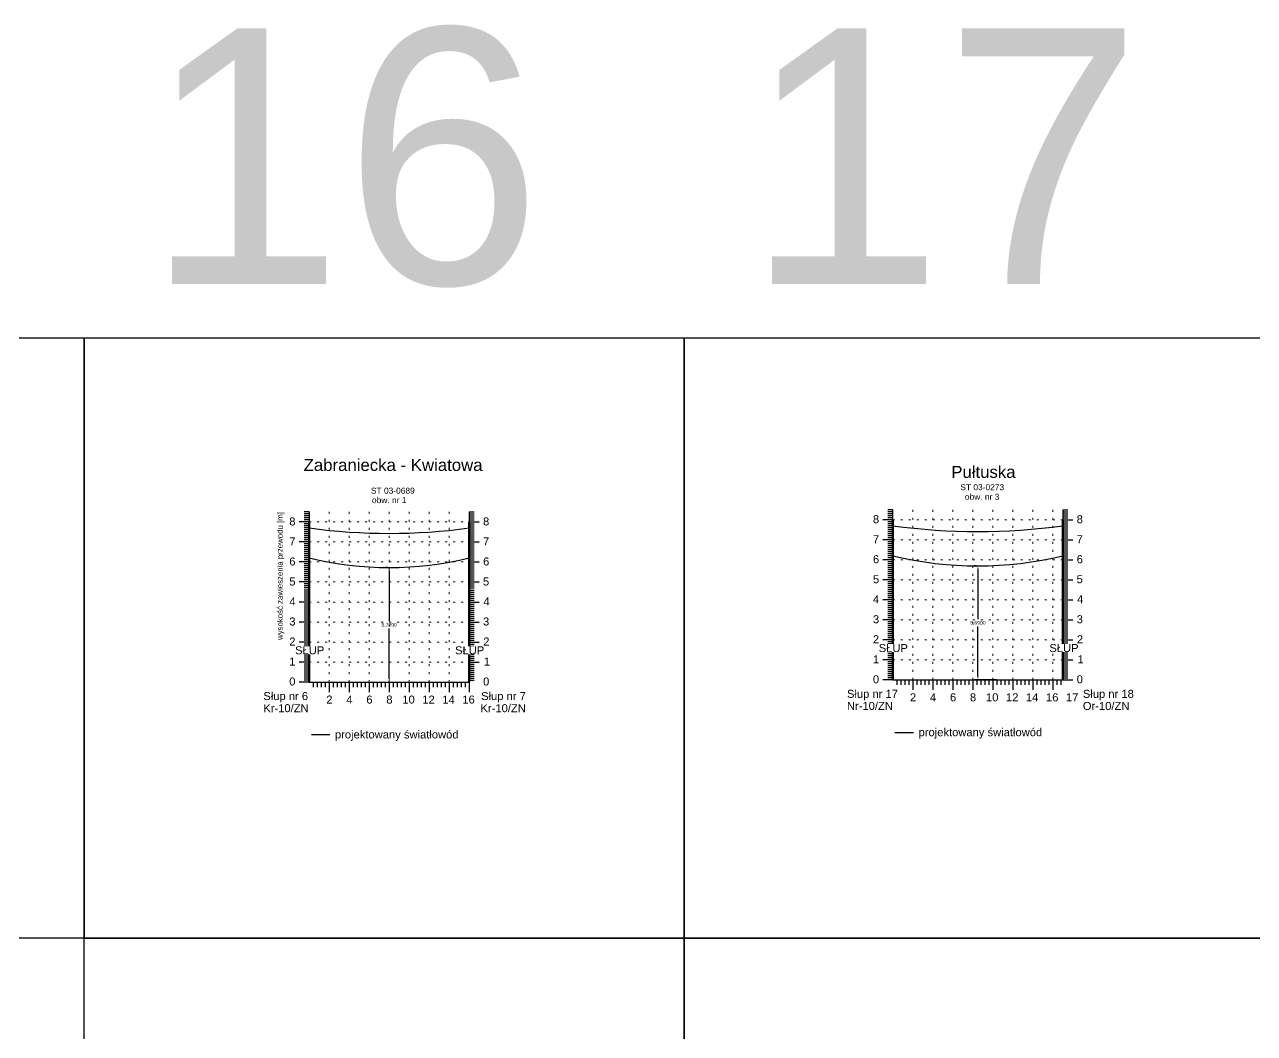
# Model space of a CAD drawing. Header units: metres. Extents: x -155 to 1812, y 681 to 886.
# Drawn here: x 141.6 to 203, y 825.8 to 876.2 of the extents above; entities that cross this region are included whole.
import ezdxf

# ---------------------------------------------------------------- set-up
doc = ezdxf.new("R2010")
doc.units = ezdxf.units.M
doc.header["$MEASUREMENT"] = 0
doc.linetypes.add('ACAD_ISO07W100', pattern=[3, 0, -3])
doc.styles.get("Standard").update_dxf_attribs({"font": 'arial.ttf'})
doc.dimstyles.get("Standard").update_dxf_attribs({"dimtxt": 0.18, "dimasz": 0.18, "dimexe": 0.18, "dimexo": 0.0625, "dimgap": 0.09, "dimtad": 0, "dimtih": 1, "dimtoh": 1, "dimdec": 4, "dimzin": 0, "dimdsep": 46, "dimtxsty": 'Standard', "dimcen": 0.09, "dimadec": 0, "dimazin": 0, "dimtfac": 1, "dimtdec": 4, "dimtofl": 0, "dimtmove": 0, "dimatfit": 3, "dimfxl": 1, "dimtolj": 1, "dimtzin": 0, "dimarcsym": 0})

# ---------------------------------------------------------------- blocks, each defined once
blk = doc.blocks.new('*D195')
at = {"color": 0, "lineweight": -2}
for p, q in [((189.164, 849.128), (189.047, 849.128)), ((189.227, 848.948), (189.227, 846.465)), ((189.227, 843.618), (189.227, 846.101)), ((190.164, 843.438), (189.047, 843.438))]:
    blk.add_line(p, q, dxfattribs=at)
at = {"color": 0}
for points in [[(189.257, 848.948), (189.197, 848.948), (189.227, 849.128)], [(189.197, 843.618), (189.257, 843.618), (189.227, 843.438)]]:
    blk.add_solid(points, dxfattribs=at)
at = {"layer": 'Defpoints', "color": 0}
for p in [(189.227, 849.128), (189.227, 843.438), (190.227, 843.438)]:
    blk.add_point(p, dxfattribs=at)
at = {"color": 0, "lineweight": 25, "insert": (189.227, 846.283), "char_height": 0.18, "attachment_point": 5}
blk.add_mtext('\\A1;5.6900', dxfattribs=at)
blk = doc.blocks.new('*D344')
at = {"color": 0, "lineweight": -2}
for p, q in [((159.738, 849.045), (159.621, 849.045)), ((159.801, 848.865), (159.801, 846.367)), ((159.801, 843.505), (159.801, 846.003)), ((159.463, 843.325), (159.981, 843.325))]:
    blk.add_line(p, q, dxfattribs=at)
at = {"color": 0}
for points in [[(159.831, 848.865), (159.771, 848.865), (159.801, 849.045)], [(159.771, 843.505), (159.831, 843.505), (159.801, 843.325)]]:
    blk.add_solid(points, dxfattribs=at)
at = {"layer": 'Defpoints', "color": 0}
for p in [(159.801, 849.045), (159.401, 843.325), (159.801, 843.325)]:
    blk.add_point(p, dxfattribs=at)
at = {"color": 0, "lineweight": 25, "insert": (159.801, 846.185), "char_height": 0.18, "attachment_point": 5}
blk.add_mtext('\\A1;5.7200', dxfattribs=at)

msp = doc.modelspace()

# ---------------------------------------------------------------- linework, layer by layer
for p, q in [((155.80075, 851.82533), (155.55075, 851.82533)), ((155.80075, 851.72533), (155.55075, 851.72533)), ((155.80075, 851.62533), (155.55075, 851.62533)), ((155.80075, 851.52533), (155.55075, 851.52533)), ((155.80075, 851.82533), (155.80075, 843.32533)), ((163.80075, 851.82533), (163.80075, 843.32533)), ((163.80075, 851.82533), (164.05075, 851.82533)), ((163.80075, 851.72533), (164.05075, 851.72533)), ((163.80075, 851.62533), (164.05075, 851.62533)), ((163.80075, 851.52533), (164.05075, 851.52533)), ((184.97689, 851.93771), (184.72689, 851.93771)), ((184.97689, 851.93771), (184.72689, 851.93771)), ((184.97689, 851.83771), (184.72689, 851.83771)), ((184.97689, 851.83771), (184.72689, 851.83771)), ((184.97689, 851.73771), (184.72689, 851.73771)), ((184.97689, 851.73771), (184.72689, 851.73771)), ((184.97689, 851.63771), (184.72689, 851.63771)), ((184.97689, 851.63771), (184.72689, 851.63771)), ((184.97689, 851.53771), (184.72689, 851.53771)), ((184.97689, 851.53771), (184.72689, 851.53771)), ((193.47689, 851.93771), (193.47689, 843.43771)), ((193.47689, 851.93771), (193.72689, 851.93771)), ((193.47689, 851.83771), (193.72689, 851.83771)), ((193.47689, 851.83771), (193.72689, 851.83771)), ((193.47689, 851.73771), (193.72689, 851.73771)), ((193.47689, 851.73771), (193.72689, 851.73771)), ((193.47689, 851.63771), (193.72689, 851.63771)), ((193.47689, 851.63771), (193.72689, 851.63771)), ((193.47689, 851.53771), (193.72689, 851.53771)), ((193.47689, 851.53771), (193.72689, 851.53771)), ((155.80075, 851.32533), (155.30075, 851.32533)), ((155.80075, 851.32533), (155.30075, 851.32533)), ((155.80075, 851.42533), (155.55075, 851.42533)), ((155.80075, 851.22533), (155.55075, 851.22533)), ((155.80075, 851.12533), (155.55075, 851.12533)), ((155.80075, 851.02533), (155.55075, 851.02533)), ((155.80075, 850.92533), (155.55075, 850.92533)), ((163.80075, 851.42533), (164.05075, 851.42533)), ((163.80075, 851.32533), (164.30075, 851.32533)), ((163.80075, 851.32533), (164.30075, 851.32533)), ((163.80075, 851.22533), (164.05075, 851.22533)), ((163.80075, 851.12533), (164.05075, 851.12533)), ((163.80075, 851.02533), (164.05075, 851.02533)), ((163.80075, 850.92533), (164.05075, 850.92533)), ((184.97689, 851.43771), (184.47689, 851.43771)), ((184.97689, 851.43771), (184.47689, 851.43771)), ((184.97689, 851.43771), (184.47689, 851.43771)), ((184.97689, 851.43771), (184.47689, 851.43771)), ((184.97689, 851.33771), (184.72689, 851.33771)), ((184.97689, 851.23771), (184.72689, 851.23771)), ((184.97689, 851.13771), (184.72689, 851.13771)), ((184.97689, 851.03771), (184.72689, 851.03771)), ((184.97689, 850.93771), (184.72689, 850.93771)), ((193.47689, 851.43771), (193.97689, 851.43771)), ((193.47689, 851.43771), (193.97689, 851.43771)), ((193.47689, 851.43771), (193.97689, 851.43771)), ((193.47689, 851.43771), (193.97689, 851.43771)), ((193.47689, 851.33771), (193.72689, 851.33771)), ((193.47689, 851.23771), (193.72689, 851.23771)), ((193.47689, 851.13771), (193.72689, 851.13771)), ((193.47689, 851.03771), (193.72689, 851.03771)), ((193.47689, 850.93771), (193.72689, 850.93771)), ((155.80075, 850.32533), (155.30075, 850.32533)), ((155.80075, 850.32533), (155.30075, 850.32533)), ((155.80075, 850.82533), (155.55075, 850.82533)), ((155.80075, 850.72533), (155.55075, 850.72533)), ((155.80075, 850.62533), (155.55075, 850.62533)), ((155.80075, 850.52533), (155.55075, 850.52533)), ((155.80075, 850.42533), (155.55075, 850.42533)), ((163.80075, 850.82533), (164.05075, 850.82533)), ((163.80075, 850.72533), (164.05075, 850.72533)), ((163.80075, 850.62533), (164.05075, 850.62533)), ((163.80075, 850.52533), (164.05075, 850.52533)), ((163.80075, 850.42533), (164.05075, 850.42533)), ((163.80075, 850.32533), (164.30075, 850.32533)), ((163.80075, 850.32533), (164.30075, 850.32533)), ((184.97689, 850.43771), (184.47689, 850.43771)), ((184.97689, 850.43771), (184.47689, 850.43771)), ((184.97689, 850.83771), (184.72689, 850.83771)), ((184.97689, 850.73771), (184.72689, 850.73771)), ((184.97689, 850.63771), (184.72689, 850.63771)), ((184.97689, 850.53771), (184.72689, 850.53771)), ((184.97689, 850.33771), (184.72689, 850.33771)), ((193.47689, 850.83771), (193.72689, 850.83771)), ((193.47689, 850.73771), (193.72689, 850.73771)), ((193.47689, 850.63771), (193.72689, 850.63771)), ((193.47689, 850.53771), (193.72689, 850.53771)), ((193.47689, 850.43771), (193.97689, 850.43771)), ((193.47689, 850.43771), (193.97689, 850.43771)), ((193.47689, 850.33771), (193.72689, 850.33771)), ((155.80075, 850.22533), (155.55075, 850.22533)), ((155.80075, 850.12533), (155.55075, 850.12533)), ((155.80075, 850.02533), (155.55075, 850.02533)), ((155.80075, 849.92533), (155.55075, 849.92533)), ((155.80075, 849.82533), (155.55075, 849.82533)), ((155.80075, 849.72533), (155.55075, 849.72533)), ((155.80075, 849.62533), (155.55075, 849.62533)), ((163.80075, 850.22533), (164.05075, 850.22533)), ((163.80075, 850.12533), (164.05075, 850.12533)), ((163.80075, 850.02533), (164.05075, 850.02533)), ((163.80075, 849.92533), (164.05075, 849.92533)), ((163.80075, 849.82533), (164.05075, 849.82533)), ((163.80075, 849.72533), (164.05075, 849.72533)), ((163.80075, 849.62533), (164.05075, 849.62533)), ((184.97689, 850.23771), (184.72689, 850.23771)), ((184.97689, 850.13771), (184.72689, 850.13771)), ((184.97689, 850.03771), (184.72689, 850.03771)), ((184.97689, 849.93771), (184.72689, 849.93771)), ((184.97689, 849.83771), (184.72689, 849.83771)), ((184.97689, 849.73771), (184.72689, 849.73771)), ((184.97689, 849.63771), (184.72689, 849.63771)), ((193.47689, 850.23771), (193.72689, 850.23771)), ((193.47689, 850.13771), (193.72689, 850.13771)), ((193.47689, 850.03771), (193.72689, 850.03771)), ((193.47689, 849.93771), (193.72689, 849.93771)), ((193.47689, 849.83771), (193.72689, 849.83771)), ((193.47689, 849.73771), (193.72689, 849.73771)), ((193.47689, 849.63771), (193.72689, 849.63771)), ((155.80075, 849.32533), (155.30075, 849.32533)), ((155.80075, 849.32533), (155.30075, 849.32533)), ((155.80075, 849.52533), (155.55075, 849.52533)), ((155.80075, 849.42533), (155.55075, 849.42533)), ((155.80075, 849.22533), (155.55075, 849.22533)), ((155.80075, 849.12533), (155.55075, 849.12533)), ((155.80075, 849.02533), (155.55075, 849.02533)), ((163.80075, 849.52533), (164.05075, 849.52533)), ((163.80075, 849.42533), (164.05075, 849.42533)), ((163.80075, 849.32533), (164.30075, 849.32533)), ((163.80075, 849.32533), (164.30075, 849.32533)), ((163.80075, 849.22533), (164.05075, 849.22533)), ((163.80075, 849.12533), (164.05075, 849.12533)), ((163.80075, 849.02533), (164.05075, 849.02533)), ((184.97689, 849.43771), (184.47689, 849.43771)), ((184.97689, 849.43771), (184.47689, 849.43771)), ((184.97689, 849.53771), (184.72689, 849.53771)), ((184.97689, 849.33771), (184.72689, 849.33771)), ((184.97689, 849.23771), (184.72689, 849.23771)), ((184.97689, 849.13771), (184.72689, 849.13771)), ((184.97689, 849.03771), (184.72689, 849.03771)), ((193.47689, 849.53771), (193.72689, 849.53771)), ((193.47689, 849.43771), (193.97689, 849.43771)), ((193.47689, 849.43771), (193.97689, 849.43771)), ((193.47689, 849.33771), (193.72689, 849.33771)), ((193.47689, 849.23771), (193.72689, 849.23771)), ((193.47689, 849.13771), (193.72689, 849.13771)), ((193.47689, 849.03771), (193.72689, 849.03771)), ((155.80075, 848.92533), (155.55075, 848.92533)), ((155.80075, 848.82533), (155.55075, 848.82533)), ((155.80075, 848.72533), (155.55075, 848.72533)), ((155.80075, 848.62533), (155.55075, 848.62533)), ((155.80075, 848.52533), (155.55075, 848.52533)), ((155.80075, 848.42533), (155.55075, 848.42533)), ((163.80075, 848.92533), (164.05075, 848.92533)), ((163.80075, 848.82533), (164.05075, 848.82533)), ((163.80075, 848.72533), (164.05075, 848.72533)), ((163.80075, 848.62533), (164.05075, 848.62533)), ((163.80075, 848.52533), (164.05075, 848.52533)), ((163.80075, 848.42533), (164.05075, 848.42533)), ((184.97689, 848.43771), (184.47689, 848.43771)), ((184.97689, 848.43771), (184.47689, 848.43771)), ((184.97689, 848.93771), (184.72689, 848.93771)), ((184.97689, 848.83771), (184.72689, 848.83771)), ((184.97689, 848.73771), (184.72689, 848.73771)), ((184.97689, 848.63771), (184.72689, 848.63771)), ((184.97689, 848.53771), (184.72689, 848.53771)), ((193.47689, 848.93771), (193.72689, 848.93771)), ((193.47689, 848.83771), (193.72689, 848.83771)), ((193.47689, 848.73771), (193.72689, 848.73771)), ((193.47689, 848.63771), (193.72689, 848.63771)), ((193.47689, 848.53771), (193.72689, 848.53771)), ((193.47689, 848.43771), (193.97689, 848.43771)), ((193.47689, 848.43771), (193.97689, 848.43771)), ((155.80075, 848.32533), (155.30075, 848.32533)), ((155.80075, 848.32533), (155.30075, 848.32533)), ((155.80075, 848.22533), (155.55075, 848.22533)), ((155.80075, 848.12533), (155.55075, 848.12533)), ((155.80075, 848.02533), (155.55075, 848.02533)), ((155.80075, 847.92533), (155.55075, 847.92533)), ((155.80075, 847.82533), (155.55075, 847.82533)), ((163.80075, 848.32533), (164.30075, 848.32533)), ((163.80075, 848.32533), (164.30075, 848.32533)), ((163.80075, 848.22533), (164.05075, 848.22533)), ((163.80075, 848.12533), (164.05075, 848.12533)), ((163.80075, 848.02533), (164.05075, 848.02533)), ((163.80075, 847.92533), (164.05075, 847.92533)), ((163.80075, 847.82533), (164.05075, 847.82533)), ((184.97689, 848.33771), (184.72689, 848.33771)), ((184.97689, 848.23771), (184.72689, 848.23771)), ((184.97689, 848.13771), (184.72689, 848.13771)), ((184.97689, 848.03771), (184.72689, 848.03771)), ((184.97689, 847.93771), (184.72689, 847.93771)), ((184.97689, 847.83771), (184.72689, 847.83771)), ((193.47689, 848.33771), (193.72689, 848.33771)), ((193.47689, 848.23771), (193.72689, 848.23771)), ((193.47689, 848.13771), (193.72689, 848.13771)), ((193.47689, 848.03771), (193.72689, 848.03771)), ((193.47689, 847.93771), (193.72689, 847.93771)), ((193.47689, 847.83771), (193.72689, 847.83771)), ((155.80075, 847.32533), (155.30075, 847.32533)), ((155.80075, 847.32533), (155.30075, 847.32533)), ((155.80075, 847.72533), (155.55075, 847.72533)), ((155.80075, 847.62533), (155.55075, 847.62533)), ((155.80075, 847.52533), (155.55075, 847.52533)), ((155.80075, 847.42533), (155.55075, 847.42533)), ((155.80075, 847.22533), (155.55075, 847.22533)), ((163.80075, 847.72533), (164.05075, 847.72533)), ((163.80075, 847.62533), (164.05075, 847.62533)), ((163.80075, 847.52533), (164.05075, 847.52533)), ((163.80075, 847.42533), (164.05075, 847.42533)), ((163.80075, 847.32533), (164.30075, 847.32533)), ((163.80075, 847.32533), (164.30075, 847.32533)), ((163.80075, 847.22533), (164.05075, 847.22533)), ((184.97689, 847.43771), (184.47689, 847.43771)), ((184.97689, 847.43771), (184.47689, 847.43771)), ((184.97689, 847.73771), (184.72689, 847.73771)), ((184.97689, 847.63771), (184.72689, 847.63771)), ((184.97689, 847.53771), (184.72689, 847.53771)), ((184.97689, 847.33771), (184.72689, 847.33771)), ((184.97689, 847.23771), (184.72689, 847.23771)), ((193.47689, 847.73771), (193.72689, 847.73771)), ((193.47689, 847.63771), (193.72689, 847.63771)), ((193.47689, 847.53771), (193.72689, 847.53771)), ((193.47689, 847.43771), (193.97689, 847.43771)), ((193.47689, 847.43771), (193.97689, 847.43771)), ((193.47689, 847.33771), (193.72689, 847.33771)), ((193.47689, 847.23771), (193.72689, 847.23771)), ((155.80075, 847.12533), (155.55075, 847.12533)), ((155.80075, 847.02533), (155.55075, 847.02533)), ((155.80075, 846.92533), (155.55075, 846.92533)), ((155.80075, 846.82533), (155.55075, 846.82533)), ((155.80075, 846.72533), (155.55075, 846.72533)), ((155.80075, 846.62533), (155.55075, 846.62533)), ((163.80075, 847.12533), (164.05075, 847.12533)), ((163.80075, 847.02533), (164.05075, 847.02533)), ((163.80075, 846.92533), (164.05075, 846.92533)), ((163.80075, 846.82533), (164.05075, 846.82533)), ((163.80075, 846.72533), (164.05075, 846.72533)), ((163.80075, 846.62533), (164.05075, 846.62533)), ((184.97689, 847.13771), (184.72689, 847.13771)), ((184.97689, 847.03771), (184.72689, 847.03771)), ((184.97689, 846.93771), (184.72689, 846.93771)), ((184.97689, 846.83771), (184.72689, 846.83771)), ((184.97689, 846.73771), (184.72689, 846.73771)), ((184.97689, 846.63771), (184.72689, 846.63771)), ((193.47689, 847.13771), (193.72689, 847.13771)), ((193.47689, 847.03771), (193.72689, 847.03771)), ((193.47689, 846.93771), (193.72689, 846.93771)), ((193.47689, 846.83771), (193.72689, 846.83771)), ((193.47689, 846.73771), (193.72689, 846.73771)), ((193.47689, 846.63771), (193.72689, 846.63771)), ((155.80075, 846.32533), (155.30075, 846.32533)), ((155.80075, 846.32533), (155.30075, 846.32533)), ((155.80075, 846.52533), (155.55075, 846.52533)), ((155.80075, 846.42533), (155.55075, 846.42533)), ((155.80075, 846.22533), (155.55075, 846.22533)), ((155.80075, 846.12533), (155.55075, 846.12533)), ((155.80075, 846.02533), (155.55075, 846.02533)), ((163.80075, 846.52533), (164.05075, 846.52533)), ((163.80075, 846.42533), (164.05075, 846.42533)), ((163.80075, 846.32533), (164.30075, 846.32533)), ((163.80075, 846.32533), (164.30075, 846.32533)), ((163.80075, 846.22533), (164.05075, 846.22533)), ((163.80075, 846.12533), (164.05075, 846.12533)), ((163.80075, 846.02533), (164.05075, 846.02533)), ((184.97689, 846.43771), (184.47689, 846.43771)), ((184.97689, 846.43771), (184.47689, 846.43771)), ((184.97689, 846.53771), (184.72689, 846.53771)), ((184.97689, 846.33771), (184.72689, 846.33771)), ((184.97689, 846.23771), (184.72689, 846.23771)), ((184.97689, 846.13771), (184.72689, 846.13771)), ((184.97689, 846.03771), (184.72689, 846.03771)), ((184.97689, 845.93771), (184.72689, 845.93771)), ((193.47689, 846.53771), (193.72689, 846.53771)), ((193.47689, 846.43771), (193.97689, 846.43771)), ((193.47689, 846.43771), (193.97689, 846.43771)), ((193.47689, 846.33771), (193.72689, 846.33771)), ((193.47689, 846.23771), (193.72689, 846.23771)), ((193.47689, 846.13771), (193.72689, 846.13771)), ((193.47689, 846.03771), (193.72689, 846.03771)), ((193.47689, 845.93771), (193.72689, 845.93771)), ((155.80075, 845.32533), (155.30075, 845.32533)), ((155.80075, 845.32533), (155.30075, 845.32533)), ((155.80075, 845.92533), (155.55075, 845.92533)), ((155.80075, 845.82533), (155.55075, 845.82533)), ((155.80075, 845.72533), (155.55075, 845.72533)), ((155.80075, 845.62533), (155.55075, 845.62533)), ((155.80075, 845.52533), (155.55075, 845.52533)), ((155.80075, 845.42533), (155.55075, 845.42533)), ((163.80075, 845.92533), (164.05075, 845.92533)), ((163.80075, 845.82533), (164.05075, 845.82533)), ((163.80075, 845.72533), (164.05075, 845.72533)), ((163.80075, 845.62533), (164.05075, 845.62533)), ((163.80075, 845.52533), (164.05075, 845.52533)), ((163.80075, 845.42533), (164.05075, 845.42533)), ((163.80075, 845.32533), (164.30075, 845.32533)), ((163.80075, 845.32533), (164.30075, 845.32533)), ((184.97689, 845.43771), (184.47689, 845.43771)), ((184.97689, 845.43771), (184.47689, 845.43771)), ((184.97689, 845.83771), (184.72689, 845.83771)), ((184.97689, 845.73771), (184.72689, 845.73771)), ((184.97689, 845.63771), (184.72689, 845.63771)), ((184.97689, 845.53771), (184.72689, 845.53771)), ((184.97689, 845.33771), (184.72689, 845.33771)), ((193.47689, 845.83771), (193.72689, 845.83771)), ((193.47689, 845.73771), (193.72689, 845.73771)), ((193.47689, 845.63771), (193.72689, 845.63771)), ((193.47689, 845.53771), (193.72689, 845.53771)), ((193.47689, 845.43771), (193.97689, 845.43771)), ((193.47689, 845.43771), (193.97689, 845.43771)), ((193.47689, 845.33771), (193.72689, 845.33771)), ((155.80075, 845.22533), (155.55075, 845.22533)), ((155.80075, 845.12533), (155.55075, 845.12533)), ((155.80075, 845.02533), (155.55075, 845.02533)), ((155.80075, 844.92533), (155.55075, 844.92533)), ((155.80075, 844.82533), (155.55075, 844.82533)), ((155.80075, 844.72533), (155.55075, 844.72533)), ((163.80075, 845.22533), (164.05075, 845.22533)), ((163.80075, 845.12533), (164.05075, 845.12533)), ((163.80075, 845.02533), (164.05075, 845.02533)), ((163.80075, 844.92533), (164.05075, 844.92533)), ((163.80075, 844.82533), (164.05075, 844.82533)), ((163.80075, 844.72533), (164.05075, 844.72533)), ((184.97689, 845.23771), (184.72689, 845.23771)), ((184.97689, 845.13771), (184.72689, 845.13771)), ((184.97689, 845.03771), (184.72689, 845.03771)), ((184.97689, 844.93771), (184.72689, 844.93771)), ((184.97689, 844.83771), (184.72689, 844.83771)), ((184.97689, 844.73771), (184.72689, 844.73771)), ((193.47689, 845.23771), (193.72689, 845.23771)), ((193.47689, 845.13771), (193.72689, 845.13771)), ((193.47689, 845.03771), (193.72689, 845.03771)), ((193.47689, 844.93771), (193.72689, 844.93771)), ((193.47689, 844.83771), (193.72689, 844.83771)), ((193.47689, 844.73771), (193.72689, 844.73771)), ((155.80075, 844.32533), (155.30075, 844.32533)), ((155.80075, 844.32533), (155.30075, 844.32533)), ((155.80075, 844.62533), (155.55075, 844.62533)), ((155.80075, 844.52533), (155.55075, 844.52533)), ((155.80075, 844.42533), (155.55075, 844.42533)), ((155.80075, 844.22533), (155.55075, 844.22533)), ((155.80075, 844.12533), (155.55075, 844.12533)), ((163.80075, 844.62533), (164.05075, 844.62533)), ((163.80075, 844.52533), (164.05075, 844.52533)), ((163.80075, 844.42533), (164.05075, 844.42533)), ((163.80075, 844.32533), (164.30075, 844.32533)), ((163.80075, 844.32533), (164.30075, 844.32533)), ((163.80075, 844.22533), (164.05075, 844.22533)), ((163.80075, 844.12533), (164.05075, 844.12533)), ((184.97689, 844.43771), (184.47689, 844.43771)), ((184.97689, 844.43771), (184.47689, 844.43771)), ((184.97689, 844.63771), (184.72689, 844.63771)), ((184.97689, 844.53771), (184.72689, 844.53771)), ((184.97689, 844.33771), (184.72689, 844.33771)), ((184.97689, 844.23771), (184.72689, 844.23771)), ((184.97689, 844.13771), (184.72689, 844.13771)), ((193.47689, 844.63771), (193.72689, 844.63771)), ((193.47689, 844.53771), (193.72689, 844.53771)), ((193.47689, 844.43771), (193.97689, 844.43771)), ((193.47689, 844.43771), (193.97689, 844.43771)), ((193.47689, 844.33771), (193.72689, 844.33771)), ((193.47689, 844.23771), (193.72689, 844.23771)), ((193.47689, 844.13771), (193.72689, 844.13771)), ((155.80075, 844.02533), (155.55075, 844.02533)), ((155.80075, 843.92533), (155.55075, 843.92533)), ((155.80075, 843.82533), (155.55075, 843.82533)), ((155.80075, 843.72533), (155.55075, 843.72533)), ((155.80075, 843.62533), (155.55075, 843.62533)), ((155.80075, 843.52533), (155.55075, 843.52533)), ((163.80075, 844.02533), (164.05075, 844.02533)), ((163.80075, 843.92533), (164.05075, 843.92533)), ((163.80075, 843.82533), (164.05075, 843.82533)), ((163.80075, 843.72533), (164.05075, 843.72533)), ((163.80075, 843.62533), (164.05075, 843.62533)), ((163.80075, 843.52533), (164.05075, 843.52533)), ((184.97689, 844.03771), (184.72689, 844.03771)), ((184.97689, 843.93771), (184.72689, 843.93771)), ((184.97689, 843.83771), (184.72689, 843.83771)), ((184.97689, 843.73771), (184.72689, 843.73771)), ((184.97689, 843.63771), (184.72689, 843.63771)), ((184.97689, 843.53771), (184.72689, 843.53771)), ((193.47689, 844.03771), (193.72689, 844.03771)), ((193.47689, 843.93771), (193.72689, 843.93771)), ((193.47689, 843.83771), (193.72689, 843.83771)), ((193.47689, 843.73771), (193.72689, 843.73771)), ((193.47689, 843.63771), (193.72689, 843.63771)), ((193.47689, 843.53771), (193.72689, 843.53771)), ((155.80075, 843.32533), (155.30075, 843.32533)), ((155.80075, 843.42533), (155.55075, 843.42533)), ((155.80075, 843.32533), (155.55075, 843.32533)), ((155.80075, 843.32533), (162.80075, 843.32533)), ((156.00075, 843.32533), (156.00075, 843.07533)), ((156.20075, 843.32533), (156.20075, 843.07533)), ((156.40075, 843.32533), (156.40075, 843.07533)), ((156.60075, 843.32533), (156.60075, 843.07533)), ((156.80075, 843.32533), (156.80075, 842.82533)), ((157.00075, 843.32533), (157.00075, 843.07533)), ((157.20075, 843.32533), (157.20075, 843.07533)), ((157.40075, 843.32533), (157.40075, 843.07533)), ((157.60075, 843.32533), (157.60075, 843.07533)), ((157.80075, 843.32533), (157.80075, 842.82533)), ((158.00075, 843.32533), (158.00075, 843.07533)), ((158.20075, 843.32533), (158.20075, 843.07533)), ((158.40075, 843.32533), (158.40075, 843.07533)), ((158.60075, 843.32533), (158.60075, 843.07533)), ((158.80075, 843.32533), (158.80075, 842.82533)), ((159.00075, 843.32533), (159.00075, 843.07533)), ((159.20075, 843.32533), (159.20075, 843.07533)), ((159.40075, 843.32533), (159.40075, 843.07533)), ((159.60075, 843.32533), (159.60075, 843.07533)), ((159.80075, 843.32533), (159.80075, 842.82533)), ((160.00075, 843.32533), (160.00075, 843.07533)), ((160.20075, 843.32533), (160.20075, 843.07533)), ((160.40075, 843.32533), (160.40075, 843.07533)), ((160.60075, 843.32533), (160.60075, 843.07533)), ((160.80075, 843.32533), (160.80075, 842.82533)), ((161.00075, 843.32533), (161.00075, 843.07533)), ((161.20075, 843.32533), (161.20075, 843.07533)), ((161.40075, 843.32533), (161.40075, 843.07533)), ((161.60075, 843.32533), (161.60075, 843.07533)), ((161.80075, 843.32533), (161.80075, 842.82533)), ((162.00075, 843.32533), (162.00075, 843.07533)), ((162.20075, 843.32533), (162.20075, 843.07533)), ((162.40075, 843.32533), (162.40075, 843.07533)), ((162.60075, 843.32533), (162.60075, 843.07533)), ((162.80075, 843.32533), (162.80075, 842.82533)), ((162.80075, 843.32533), (163.80075, 843.32533)), ((162.80075, 843.32533), (163.05075, 843.32533)), ((162.80075, 843.32533), (162.80075, 842.82533)), ((163.00075, 843.32533), (163.00075, 843.07533)), ((163.00075, 843.32533), (163.00075, 843.07533)), ((163.20075, 843.32533), (163.20075, 843.07533)), ((163.20075, 843.32533), (163.20075, 843.07533)), ((163.40075, 843.32533), (163.40075, 843.07533)), ((163.60075, 843.32533), (163.60075, 843.07533)), ((163.80075, 843.42533), (164.05075, 843.42533)), ((163.80075, 843.32533), (163.80075, 842.82533)), ((184.97689, 843.43771), (184.47689, 843.43771)), ((184.97689, 843.43771), (184.72689, 843.43771)), ((184.97689, 843.43771), (193.47689, 843.43771)), ((185.17689, 843.43771), (185.17689, 843.18771)), ((185.37689, 843.43771), (185.37689, 843.18771)), ((185.57689, 843.43771), (185.57689, 843.18771)), ((185.77689, 843.43771), (185.77689, 843.18771)), ((185.97689, 843.43771), (185.97689, 842.93771)), ((186.17689, 843.43771), (186.17689, 843.18771)), ((186.37689, 843.43771), (186.37689, 843.18771)), ((186.57689, 843.43771), (186.57689, 843.18771)), ((186.77689, 843.43771), (186.77689, 843.18771)), ((186.97689, 843.43771), (186.97689, 842.93771)), ((187.17689, 843.43771), (187.17689, 843.18771)), ((187.37689, 843.43771), (187.37689, 843.18771)), ((187.57689, 843.43771), (187.57689, 843.18771)), ((187.77689, 843.43771), (187.77689, 843.18771)), ((187.97689, 843.43771), (187.97689, 842.93771)), ((188.17689, 843.43771), (188.17689, 843.18771)), ((188.37689, 843.43771), (188.37689, 843.18771)), ((188.57689, 843.43771), (188.57689, 843.18771)), ((188.77689, 843.43771), (188.77689, 843.18771)), ((188.97689, 843.43771), (188.97689, 842.93771)), ((189.17689, 843.43771), (189.17689, 843.18771)), ((189.37689, 843.43771), (189.37689, 843.18771)), ((189.57689, 843.43771), (189.57689, 843.18771)), ((189.77689, 843.43771), (189.77689, 843.18771)), ((189.97689, 843.43771), (189.97689, 842.93771)), ((190.17689, 843.43771), (190.17689, 843.18771)), ((190.37689, 843.43771), (190.37689, 843.18771)), ((190.57689, 843.43771), (190.57689, 843.18771)), ((190.77689, 843.43771), (190.77689, 843.18771)), ((190.97689, 843.43771), (190.97689, 842.93771)), ((191.17689, 843.43771), (191.17689, 843.18771)), ((191.37689, 843.43771), (191.37689, 843.18771)), ((191.57689, 843.43771), (191.57689, 843.18771)), ((191.77689, 843.43771), (191.77689, 843.18771)), ((191.97689, 843.43771), (191.97689, 842.93771)), ((192.17689, 843.43771), (192.17689, 843.18771)), ((192.37689, 843.43771), (192.37689, 843.18771)), ((192.57689, 843.43771), (192.57689, 843.18771)), ((192.77689, 843.43771), (192.77689, 843.18771)), ((192.97689, 843.43771), (192.97689, 842.93771)), ((193.17689, 843.43771), (193.17689, 843.18771)), ((193.37689, 843.43771), (193.37689, 843.18771)), ((193.37689, 843.43771), (193.37689, 843.18771))]:
    msp.add_line(p, q)
at = {"linetype": 'ACAD_ISO07W100', "lineweight": 15, "ltscale": 0.1}
for p, q in [((156.80075, 843.32533), (156.80075, 851.82533)), ((157.80075, 843.32533), (157.80075, 851.82533)), ((158.80075, 843.32533), (158.80075, 851.82533)), ((159.80075, 843.32533), (159.80075, 851.82533)), ((160.80075, 843.32533), (160.80075, 851.82533)), ((161.80075, 843.32533), (161.80075, 851.82533)), ((161.80075, 843.32533), (161.80075, 851.82533)), ((162.80075, 843.32533), (162.80075, 851.82533)), ((163.80075, 843.32533), (163.80075, 851.82533)), ((185.97689, 843.43771), (185.97689, 851.93771)), ((186.97689, 843.43771), (186.97689, 851.93771)), ((187.97689, 843.43771), (187.97689, 851.93771)), ((188.97689, 843.43771), (188.97689, 851.93771)), ((188.97689, 843.43771), (188.97689, 851.93771)), ((189.97689, 843.43771), (189.97689, 851.93771)), ((189.97689, 843.43771), (189.97689, 851.93771)), ((190.97689, 843.43771), (190.97689, 851.93771)), ((191.97689, 843.43771), (191.97689, 851.93771)), ((192.97689, 843.43771), (192.97689, 851.93771)), ((193.47689, 843.43771), (193.47689, 851.93771)), ((155.80075, 851.32533), (163.80075, 851.32533)), ((184.97689, 851.43771), (193.47689, 851.43771)), ((155.80075, 850.32533), (163.80075, 850.32533)), ((184.97689, 850.43771), (193.47689, 850.43771)), ((155.80075, 849.32533), (163.80075, 849.32533)), ((184.97689, 849.43771), (193.47689, 849.43771)), ((184.97689, 848.43771), (193.47689, 848.43771)), ((155.80075, 848.32533), (163.80075, 848.32533)), ((155.80075, 847.32533), (163.80075, 847.32533)), ((184.97689, 847.43771), (193.47689, 847.43771)), ((155.80075, 846.32533), (163.80075, 846.32533)), ((184.97689, 846.43771), (193.47689, 846.43771)), ((155.80075, 845.32533), (163.80075, 845.32533)), ((184.97689, 845.43771), (193.47689, 845.43771)), ((155.80075, 844.32533), (163.80075, 844.32533)), ((184.97689, 844.43771), (193.47689, 844.43771)), ((155.80075, 843.32533), (162.80075, 843.32533))]:
    msp.add_line(p, q, dxfattribs=at)
at = {"lineweight": 25}
for p, q in [((184.97689, 843.43771), (184.97689, 851.93771)), ((193.47689, 843.43771), (193.47689, 844.14185)), ((193.47689, 843.43719), (193.97689, 843.43719))]:
    msp.add_line(p, q, dxfattribs=at)
at = {"lineweight": 100}
for p, q in [((155.80075, 851.32533), (155.80075, 843.32533)), ((163.80075, 851.32533), (163.80075, 843.32533)), ((184.97689, 851.43771), (184.97689, 843.43771)), ((193.47689, 851.43771), (193.47689, 843.43771))]:
    msp.add_line(p, q, dxfattribs=at)
at = {"color": 3, "lineweight": 25}
for p, q in [((155.9063, 840.69511), (156.83689, 840.69511)), ((185.08244, 840.8075), (186.01303, 840.8075))]:
    msp.add_line(p, q, dxfattribs=at)
at = {"lineweight": 25}
for points in [[(114.54271, 860.52182), (144.54271, 860.52182), (144.54271, 830.52182), (114.54271, 830.52182), (114.54271, 860.52182)], [(144.54271, 860.52182), (174.54271, 860.52182), (174.54271, 830.52182), (144.54271, 830.52182), (144.54271, 860.52182)], [(174.54271, 860.52182), (204.54271, 860.52182), (204.54271, 830.52182), (174.54271, 830.52182), (174.54271, 860.52182)], [(144.54271, 830.52182), (174.54271, 830.52182), (174.54271, 800.52182), (144.54271, 800.52182), (144.54271, 830.52182)], [(174.54271, 830.52182), (204.54271, 830.52182), (204.54271, 800.52182), (174.54271, 800.52182), (174.54271, 830.52182)]]:
    msp.add_lwpolyline(points, dxfattribs=at)
at = {"lineweight": 30}
for centre, radius, start, end in [((159.80075, 880.51996), 29.76463, 262.2767852, 277.7232148), ((189.22689, 882.13496), 31.28724, 262.192913, 277.807087)]:
    msp.add_arc(centre, radius, start, end, dxfattribs=at)
at = {"color": 3, "lineweight": 30}
for centre, radius, start, end in [((189.22689, 867.09141), 17.96368, 256.314725, 283.685275), ((159.79705, 865.92113), 16.87581, 256.3018801, 283.7240033)]:
    msp.add_arc(centre, radius, start, end, dxfattribs=at)

# ---------------------------------------------------------------- texts
at = {"lineweight": 25}
for s, p in [('16', (147.58131, 863.21103)), ('17', (177.58131, 863.21103))]:
    msp.add_text(s, height=12.782133, dxfattribs=at).set_placement(p)
for s, height, p in [('Zabraniecka - Kwiatowa', 0.6, (155.52011, 853.87519)), ('Pułtuska', 0.6, (187.89519, 853.52852)), ('ST 03-0689', 0.3, (158.88527, 852.74062)), ('ST 03-0273', 0.3, (188.34895, 852.91382)), ('obw. nr 3', 0.3, (188.57563, 852.43457)), ('obw. nr 1', 0.3, (158.93648, 852.26703)), ('8', 0.4, (154.80349, 851.15124)), ('8', 0.4, (164.48914, 851.15124)), ('8', 0.4, (183.97963, 851.26362)), ('8', 0.4, (194.16528, 851.26362)), ('7', 0.4, (154.80349, 850.15124)), ('7', 0.4, (164.48614, 850.15124)), ('7', 0.4, (183.97963, 850.26362)), ('7', 0.4, (194.16228, 850.26362)), ('6', 0.4, (183.97963, 849.26362)), ('6', 0.4, (194.16801, 849.26362)), ('6', 0.4, (154.80349, 849.15124)), ('6', 0.4, (164.49187, 849.15124)), ('5', 0.4, (154.80349, 848.15124)), ('5', 0.4, (164.48641, 848.15124)), ('5', 0.4, (183.97963, 848.26362)), ('5', 0.4, (194.16255, 848.26362)), ('4', 0.4, (154.80349, 847.15124)), ('4', 0.4, (164.50715, 847.15124)), ('4', 0.4, (183.97963, 847.26362)), ('4', 0.4, (194.18329, 847.26362)), ('3', 0.4, (154.80349, 846.15124)), ('3', 0.4, (164.48914, 846.15124)), ('3', 0.4, (183.97963, 846.26362)), ('3', 0.4, (194.16528, 846.26362)), ('2', 0.4, (154.80349, 845.15124)), ('2', 0.4, (164.50033, 845.15124)), ('2', 0.4, (183.97963, 845.26362)), ('2', 0.4, (194.17647, 845.26362)), ('1', 0.4, (154.80349, 844.15124)), ('1', 0.4, (164.52898, 844.15124)), ('1', 0.4, (183.97963, 844.26362)), ('1', 0.4, (194.20512, 844.26362)), ('0', 0.4, (154.80349, 843.15124)), ('0', 0.4, (164.49078, 843.15124)), ('0', 0.4, (183.97963, 843.26362)), ('0', 0.4, (194.16692, 843.26362)), ('Słup nr 17', 0.4, (182.68164, 842.5358)), ('Słup nr 18', 0.4, (194.47486, 842.5358)), ('Słup nr 6', 0.4, (153.5055, 842.42341)), ('2', 0.4, (156.65394, 842.24965)), ('4', 0.4, (157.65394, 842.24965)), ('6', 0.4, (158.65394, 842.24965)), ('8', 0.4, (159.65394, 842.24965)), ('10', 0.4, (160.45394, 842.24965)), ('12', 0.4, (161.45394, 842.24965)), ('14', 0.4, (162.45394, 842.24965)), ('16', 0.4, (163.45394, 842.24965)), ('Słup nr 7', 0.4, (164.39261, 842.42341)), ('Nr-10/ZN', 0.4, (182.68, 841.93091)), ('2', 0.4, (185.83008, 842.36204)), ('4', 0.4, (186.83008, 842.36204)), ('6', 0.4, (187.83008, 842.36204)), ('8', 0.4, (188.83008, 842.36204)), ('10', 0.4, (189.63008, 842.36204)), ('12', 0.4, (190.63008, 842.36204)), ('14', 0.4, (191.63008, 842.36204)), ('16', 0.4, (192.63008, 842.36204)), ('17', 0.4, (193.63008, 842.36204)), ('Or-10/ZN', 0.4, (194.47322, 841.93091)), ('Kr-10/ZN', 0.4, (153.50386, 841.81853)), ('Kr-10/ZN', 0.4, (164.36195, 841.81853)), ('projektowany światłowód', 0.4, (186.26179, 840.61773)), ('projektowany światłowód', 0.4, (157.08565, 840.50534))]:
    msp.add_text(s, height=height).set_placement(p)

# ---------------------------------------------------------------- dimensions: what is measured, and where the dimension line sits
for base, p1, p2, picture, middle in [((159.80075, 843.32533), (159.80075, 849.04533), (159.40075, 843.32533), '*D344', (159.80075, 846.18533)), ((189.22689, 843.43771), (189.22689, 849.12771), (190.22689, 843.43771), '*D195', (189.22689, 846.28271))]:
    dim = msp.add_linear_dim(base=base, p1=p1, p2=p2, angle=90, dimstyle='Standard', dxfattribs=at)
    dim.commit()
    dim.dimension.update_dxf_attribs({"geometry": picture, "text_midpoint": middle})

# ---------------------------------------------------------------- next in the draw order: texts
at = {"lineweight": 18, "insert": (154.19798, 845.42744), "char_height": 0.28, "attachment_point": 1, "rotation": 90, "bg_fill": 3, "box_fill_scale": 1, "bg_fill_color": 256, "bg_fill_transparency": 0}
msp.add_mtext_dynamic_manual_height_columns('wysokość zawieszenia przewodu [m]', width=9.2804774, gutter_width=2, heights=[-0.36385], dxfattribs=at)
at = {"lineweight": 18, "char_height": 0.4, "attachment_point": 1, "bg_fill": 3, "box_fill_scale": 1, "bg_fill_color": 256, "bg_fill_transparency": 0}
for insert in [(155.09265, 845.11153), (163.09265, 845.11153), (184.26879, 845.22392), (192.79822, 845.22392)]:
    msp.add_mtext_dynamic_manual_height_columns('SŁUP', width=1.5368437, gutter_width=2, heights=[-0.41364], dxfattribs=dict(at, insert=insert))

doc.saveas('drawing.dxf')
